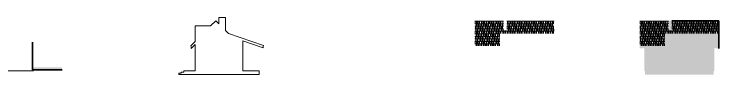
# Model space of a CAD drawing. Header units: millimetres. Extents: x -2481 to 45049, y -11067 to 11055.
# Drawn here: x 29535 to 38094, y 7188 to 7879 of the extents above; entities that cross this region are included whole.
import ezdxf

# ---------------------------------------------------------------- set-up
doc = ezdxf.new("R2010")
doc.units = ezdxf.units.MM
for name, color, linetype, lineweight in [('A-ELEWACJA CIENKA', 11, 'Continuous', 13), ('A-p.widokowa', 6, 'Continuous', 15), ('A-RYS ELEWACJI', 30, 'Continuous', 35)]:
    doc.layers.add(name, color=color, linetype=linetype, lineweight=lineweight)
doc.layers.add('bowe drewno', color=7, linetype='Continuous', true_color=0x51432a)

msp = doc.modelspace()

# ---------------------------------------------------------------- hatches: boundary and pattern name
at = {"layer": 'A-ELEWACJA CIENKA'}
h = msp.add_hatch(dxfattribs=at)
h.set_pattern_fill('AR-RSHKE', color=256, scale=0.1)
h.set_pattern_definition([(0, (29693.503, 0), (64.77, 30.48), [15.24, -12.7, 17.78, -7.62, 22.86, -10.16]), (0, (29708.743, 1.27), (64.77, 30.48), [12.7, -48.26, 10.16, -15.24]), (0, (29739.223, -1.905), (64.77, 30.48), [7.62, -78.74]), (90, (29693.503, 0), (-21.59, 30.48), [29.21, -92.71]), (90, (29708.743, 0), (-21.59, 30.48), [28.575, -93.345]), (90, (29721.443, 0), (-21.59, 30.48), [26.67, -95.25]), (90, (29739.223, -1.905), (-21.59, 30.48), [29.21, -92.71]), (90, (29746.843, -1.905), (-21.59, 30.48), [29.21, -92.71]), (90, (29769.703, 0), (-21.59, 30.48), [27.94, -93.98])])
h.paths.add_polyline_path([(35435.3, 7686.41), (36091.01, 7686.41), (36091.01, 7839.41), (35518.69, 7839.41), (35518.69, 7722.41), (35478.65, 7722.41), (35478.65, 7839.41), (35130.3, 7839.41), (35130.3, 7534.05), (35435.3, 7534.05)])
at = {"layer": 'A-ELEWACJA CIENKA', "true_color": 0xffffff}
h = msp.add_hatch(color=7, dxfattribs=at)
h.dxf.hatch_style = 1
h.paths.add_polyline_path([(37132.96, 7839.41), (38093.67, 7839.41), (38093.67, 7504.36), (38038.31, 7504.36), (38038.31, 7233.5), (38028.31, 7233.5), (38028.31, 7188.5), (37198.31, 7188.5), (37198.31, 7233.5), (37188.31, 7233.5), (37188.31, 7504.36), (37132.96, 7504.36)])
at = {"layer": 'A-ELEWACJA CIENKA'}
h = msp.add_hatch(dxfattribs=at)
h.set_pattern_fill('AR-RSHKE', color=256, scale=0.1)
h.set_pattern_definition([(0, (31696.16, 0), (64.77, 30.48), [15.24, -12.7, 17.78, -7.62, 22.86, -10.16]), (0, (31711.4, 1.27), (64.77, 30.48), [12.7, -48.26, 10.16, -15.24]), (0, (31741.88, -1.905), (64.77, 30.48), [7.62, -78.74]), (90, (31696.16, 0), (-21.59, 30.48), [29.21, -92.71]), (90, (31711.4, 0), (-21.59, 30.48), [28.575, -93.345]), (90, (31724.1, 0), (-21.59, 30.48), [26.67, -95.25]), (90, (31741.88, -1.905), (-21.59, 30.48), [29.21, -92.71]), (90, (31749.5, -1.905), (-21.59, 30.48), [29.21, -92.71]), (90, (31772.36, 0), (-21.59, 30.48), [27.94, -93.98])])
h.paths.add_polyline_path([(37437.96, 7686.41), (38093.67, 7686.41), (38093.67, 7839.41), (37521.34, 7839.41), (37521.34, 7722.41), (37481.31, 7722.41), (37481.31, 7839.41), (37132.96, 7839.41), (37132.96, 7534.05), (37437.96, 7534.05)])
at = {"layer": 'bowe drewno', "transparency": 33554636}
h = msp.add_hatch(color=256, dxfattribs=at)
h.dxf.hatch_style = 1
h.paths.add_polyline_path([(38093.79, 7839.41), (37521.46, 7839.41), (37521.46, 7722.41), (37481.43, 7722.41), (37481.43, 7839.41), (37133.08, 7839.41), (37133.08, 7534.05), (37437.96, 7534.05), (37437.96, 7686.41), (38093.79, 7686.41)])
h = msp.add_hatch(color=256, dxfattribs=at)
h.dxf.hatch_style = 1
h.paths.add_polyline_path([(30117.41, 7268.84), (29757.05, 7268.84), (29757.05, 7246.21), (30117.41, 7246.21)])
h.paths.add_polyline_path([(30117.41, 7275.91), (29757.05, 7275.91), (29757.05, 7268.84), (30117.41, 7268.84)])

# ---------------------------------------------------------------- linework, layer by layer
at = {"layer": 'A-ELEWACJA CIENKA', "color": 7, "true_color": 0xffffff}
msp.add_lwpolyline([(31734.5, 7776.5), (31921.59, 7776.5), (31984.5, 7839.41), (32022.51, 7801.41), (32022.51, 7873.03), (32021.51, 7873.03), (32021.51, 7879.41), (32103.46, 7879.41), (32103.46, 7873.03), (32102.46, 7873.03), (32102.46, 7721.45), (32139.35, 7684.56), (32564.24, 7538.8), (32561, 7529.34), (32561, 7512.43), (32314.5, 7596.99), (32314.5, 7233.5), (32509.5, 7233.5), (32509.5, 7188.5), (31534.5, 7188.5), (31534.5, 7203.5), (31564.5, 7203.5), (31564.5, 7218.5), (31594.5, 7218.5), (31594.5, 7233.5), (31734.5, 7233.5), (31734.5, 7552.64), (31686.22, 7504.36), (31686.22, 7526.98), (31679.15, 7534.05), (31734.5, 7589.41), (31734.5, 7776.5), (31921.59, 7776.5), (31984.5, 7839.41)], dxfattribs=at)
at = {"layer": 'A-p.widokowa', "color": 251, "ltscale": 5}
msp.add_line((5703.88, 7235.5), (29770.69, 7235.5), dxfattribs=at)
at = {"layer": 'A-RYS ELEWACJI'}
for p, q in [((38093.67, 7839.41), (37521.34, 7839.41)), ((38093.67, 7504.36), (38093.67, 7839.41)), ((29757.05, 7246.21), (29757.05, 7581.27)), ((29757.05, 7246.21), (30117.41, 7246.21))]:
    msp.add_line(p, q, dxfattribs=at)

doc.saveas('drawing.dxf')
